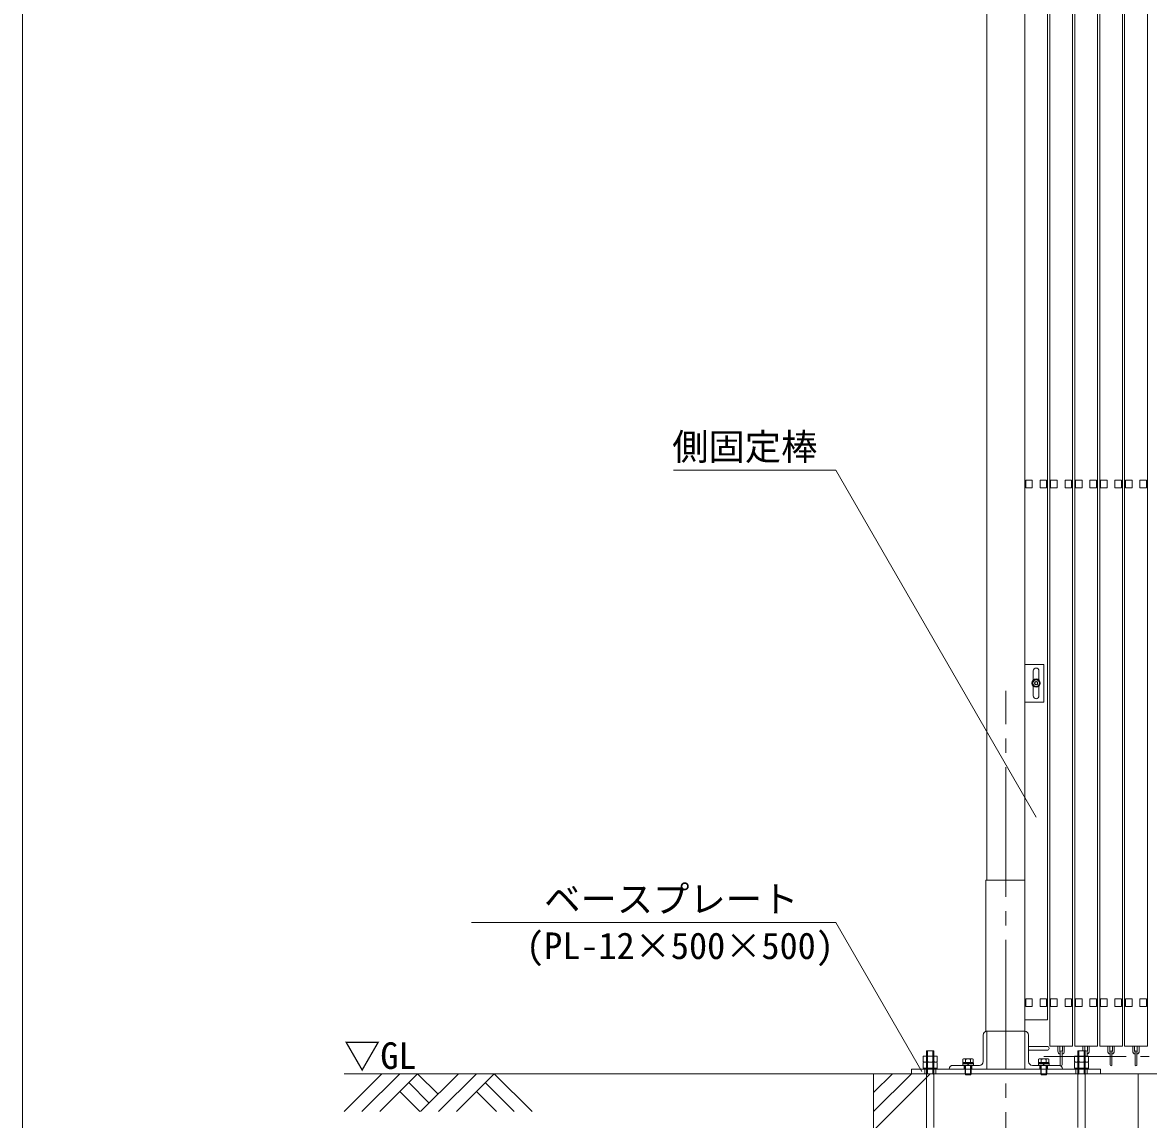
# Model space of a CAD drawing. Units: millimetres, scale not verified. Extents: x 14020 to 34145, y -14438 to 14438.
# Drawn here: x 14020 to 16997, y -11409 to -8508 of the extents above; entities that cross this region are included whole.
import ezdxf
from ezdxf.enums import TextEntityAlignment as Align

# ---------------------------------------------------------------- set-up
doc = ezdxf.new("R2010")
doc.units = ezdxf.units.MM
doc.header["$LTSCALE"] = 38
for name, pattern in [('CHAIN2', [12, 9, -1, 1, -1]), ('DASHED1', [1.8, 1.2, -0.6]), ('DOUBLE_CHAIN2', [12.8, 9, -1, 0.6, -0.6, 0.6, -1])]:
    doc.linetypes.add(name, pattern=pattern)
for name, color, linetype, lineweight in [('0-5_ﾍﾞｰｽﾗｲﾝ', 5, 'Continuous', 18), ('0-6_ﾎﾞﾙﾄ類', 2, 'Continuous', 18), ('0-8_ﾜｲﾔｰﾛｰﾌﾟ', 7, 'DOUBLE_CHAIN2', 18), ('0-9_基礎工事用PCA小', 7, 'Continuous', 18), ('0-A_図面枠', 7, 'Continuous', 18), ('0-C_側固定棒', 7, 'Continuous', 18), ('0-F_中央走行棒', 7, 'Continuous', 18), ('1-3_通芯', 1, 'CHAIN2', 18), ('1-7_標準柱', 7, 'Continuous', 18), ('1-8_文字', 7, 'Continuous', 18)]:
    doc.layers.add(name, color=color, linetype=linetype, lineweight=lineweight)
doc.styles.add('ＭＳ ゴシック', font='')
doc.styles.get('ＭＳ ゴシック').set_extended_font_data('MS Gothic')

msp = doc.modelspace()

# ---------------------------------------------------------------- linework, layer by layer
at = {"layer": '0-5_ﾍﾞｰｽﾗｲﾝ'}
msp.add_line((14869.8, -11287.5), (25169.8, -11287.5), dxfattribs=at)
at = {"layer": '0-6_ﾎﾞﾙﾄ類'}
for p, q in [((16410.27, -11255.48), (16410.27, -11240.9)), ((16429.32, -11255.48), (16429.32, -11240.9)), ((16507.97, -11248.5), (16506.12, -11249.55)), ((16506.12, -11249.55), (16506.12, -11258.3)), ((16507.97, -11248.5), (16531.62, -11248.5)), ((16512.98, -11249.55), (16512.98, -11258.3)), ((16526.62, -11249.55), (16526.62, -11258.3)), ((16531.62, -11248.5), (16533.47, -11249.55)), ((16533.47, -11249.55), (16533.47, -11258.3)), ((16707.98, -11248.5), (16706.12, -11249.55)), ((16706.12, -11249.55), (16706.12, -11258.3)), ((16707.98, -11248.5), (16731.62, -11248.5)), ((16712.97, -11249.55), (16712.97, -11258.3)), ((16726.62, -11249.55), (16726.62, -11258.3)), ((16731.62, -11248.5), (16733.47, -11249.55)), ((16733.47, -11249.55), (16733.47, -11258.3)), ((16810.28, -11255.48), (16810.28, -11240.9)), ((16829.33, -11255.48), (16829.33, -11240.9)), ((16410.27, -11258.32), (16410.27, -11272.9)), ((16429.32, -11258.32), (16429.32, -11272.9)), ((16506.12, -11258.3), (16533.47, -11258.3)), ((16508.55, -11258.5), (16531.05, -11258.5)), ((16511.8, -11287.5), (16511.8, -11265.5)), ((16513.02, -11290.3), (16513.02, -11265.5)), ((16518.6, -11261.5), (16519.67, -11265.5)), ((16519.92, -11261.5), (16521, -11265.5)), ((16527.8, -11287.5), (16527.8, -11265.5)), ((16706.12, -11258.3), (16733.47, -11258.3)), ((16708.55, -11258.5), (16731.05, -11258.5)), ((16711.8, -11287.5), (16711.8, -11265.5)), ((16713.02, -11290.3), (16713.02, -11265.5)), ((16718.6, -11261.5), (16719.67, -11265.5)), ((16719.92, -11261.5), (16721, -11265.5)), ((16727.8, -11287.5), (16727.8, -11265.5)), ((16810.28, -11258.32), (16810.28, -11272.9)), ((16829.33, -11258.32), (16829.33, -11272.9)), ((16511.8, -11287.5), (16513.02, -11290.3)), ((16711.8, -11287.5), (16713.02, -11290.3))]:
    msp.add_line(p, q, dxfattribs=at)
for points in [[(16694.9, -10246.45), (16689.98, -10254.95), (16694.9, -10263.45), (16704.7, -10263.45), (16709.62, -10254.95), (16704.7, -10246.45)], [(16401.33, -11255.48), (16401.33, -11240.9), (16438.28, -11240.9), (16438.28, -11255.48), (16435.8, -11256.9), (16403.8, -11256.9)], [(16801.32, -11255.48), (16801.32, -11240.9), (16838.27, -11240.9), (16838.27, -11255.48), (16835.8, -11256.9), (16803.8, -11256.9)], [(16401.33, -11258.32), (16401.33, -11272.9), (16438.28, -11272.9), (16438.28, -11258.32), (16435.8, -11256.9), (16403.8, -11256.9)], [(16401.8, -11272.9), (16437.8, -11272.9), (16437.8, -11275.5), (16401.8, -11275.5)], [(16533.8, -11258.5), (16533.8, -11261.5), (16505.8, -11261.5), (16505.8, -11258.5)], [(16505.8, -11261.5), (16533.8, -11261.5), (16533.8, -11265.5), (16505.8, -11265.5)], [(16733.8, -11258.5), (16733.8, -11261.5), (16705.8, -11261.5), (16705.8, -11258.5)], [(16705.8, -11261.5), (16733.8, -11261.5), (16733.8, -11265.5), (16705.8, -11265.5)], [(16801.32, -11258.32), (16801.32, -11272.9), (16838.27, -11272.9), (16838.27, -11258.32), (16835.8, -11256.9), (16803.8, -11256.9)], [(16801.8, -11272.9), (16837.8, -11272.9), (16837.8, -11275.5), (16801.8, -11275.5)]]:
    msp.add_lwpolyline(points, close=True, dxfattribs=at)
for points in [[(16513.02, -11290.3), (16526.58, -11290.3), (16526.58, -11265.5)], [(16713.02, -11290.3), (16726.58, -11290.3), (16726.58, -11265.5)], [(16511.8, -11287.5), (16527.8, -11287.5), (16526.58, -11290.3)], [(16711.8, -11287.5), (16727.8, -11287.5), (16726.58, -11290.3)]]:
    msp.add_lwpolyline(points, dxfattribs=at)
for radius in [11, 8.5, 4.75, 4.22]:
    msp.add_circle((16699.8, -10254.95), radius, dxfattribs=at)
for centre, radius, start, end in [((16699.8, -10254.95), 8.9, 132.757, 167.243), ((16699.8, -10254.95), 8.9, 192.757, 227.243), ((16699.8, -10254.95), 8.9, 72.757, 107.243), ((16699.8, -10254.95), 8.9, 252.757, 287.243), ((16699.8, -10254.95), 8.9, 12.757, 47.243), ((16699.8, -10254.95), 8.9, 312.757, 347.243), ((16509.55, -11254.55), 6.05, 55.616, 124.384), ((16519.8, -11271.12), 22.62, 72.412, 107.588), ((16530.05, -11254.55), 6.05, 55.616, 124.384), ((16709.55, -11254.55), 6.05, 55.616, 124.384), ((16719.8, -11271.12), 22.62, 72.412, 107.588), ((16730.05, -11254.55), 6.05, 55.616, 124.384), ((16405.8, -11247.73), 8.95, 240, 300), ((16405.8, -11266.08), 8.95, 60, 120), ((16419.8, -11224.45), 32.45, 252.932, 287.068), ((16419.8, -11289.35), 32.45, 72.932, 107.068), ((16433.8, -11247.73), 8.95, 239.975, 300.025), ((16433.8, -11266.08), 8.95, 59.975, 120.025), ((16508.55, -11258.3), 0.2, 180, 270), ((16531.05, -11258.3), 0.2, 270, 0), ((16708.55, -11258.3), 0.2, 180, 270), ((16731.05, -11258.3), 0.2, 270, 0), ((16805.8, -11247.73), 8.95, 240, 300), ((16805.8, -11266.08), 8.95, 60, 120), ((16819.8, -11224.45), 32.45, 252.932, 287.068), ((16819.8, -11289.35), 32.45, 72.932, 107.068), ((16833.8, -11247.73), 8.95, 239.975, 300.025), ((16833.8, -11266.08), 8.95, 59.975, 120.025)]:
    msp.add_arc(centre, radius, start, end, dxfattribs=at)
at = {"layer": '0-8_ﾜｲﾔｰﾛｰﾌﾟ'}
msp.add_line((24719.8, -11242.5), (16719.8, -11242.5), dxfattribs=at)
at = {"layer": '0-9_基礎工事用PCA小', "color": 4, "linetype": 'DASHED1', "lineweight": 9}
for p, q in [((16405.1, -11275.5), (16405.1, -11287.5)), ((16434.8, -11275.5), (16434.8, -11287.5)), ((16511.8, -11275.5), (16511.8, -11287.5)), ((16527.8, -11275.5), (16527.8, -11287.5)), ((16711.8, -11275.5), (16711.8, -11287.5)), ((16727.8, -11275.5), (16727.8, -11287.5)), ((16804.8, -11275.5), (16804.8, -11287.5)), ((16834.8, -11275.5), (16834.8, -11287.5))]:
    msp.add_line(p, q, dxfattribs=at)
at = {"layer": '0-9_基礎工事用PCA小'}
for p, q in [((16269.8, -11437.5), (16419.8, -11287.5)), ((16269.8, -11387.5), (16369.8, -11287.5)), ((16269.8, -11337.5), (16319.8, -11287.5)), ((16410.27, -11287.5), (16429.32, -11287.5)), ((16829.33, -11287.5), (16810.28, -11287.5))]:
    msp.add_line(p, q, dxfattribs=at)
for points in [[(16410.27, -11804.45), (16410.27, -11227.5), (16429.32, -11227.5), (16429.32, -11429.5)], [(16410.27, -11290), (16412.78, -11287.5), (16412.78, -11227.5), (16426.83, -11227.5), (16426.83, -11287.5), (16429.32, -11290)], [(16829.33, -11804.45), (16829.33, -11227.5), (16810.28, -11227.5), (16810.28, -11429.5)], [(16829.33, -11290), (16826.83, -11287.5), (16826.83, -11227.5), (16812.77, -11227.5), (16812.77, -11287.5), (16810.28, -11290)]]:
    msp.add_lwpolyline(points, dxfattribs=at)
for points in [[(16369.8, -11287.5), (16869.8, -11287.5), (16869.8, -11275.5), (16369.8, -11275.5)], [(16269.8, -12187.5), (16969.8, -12187.5), (16969.8, -11287.5), (16269.8, -11287.5)]]:
    msp.add_lwpolyline(points, close=True, dxfattribs=at)
at = {"layer": '0-A_図面枠'}
msp.add_lwpolyline([(14019.8, -562.5), (34144.8, -562.5), (34144.8, -14437.5), (14019.8, -14437.5)], close=True, dxfattribs=at)
at = {"layer": '0-C_側固定棒'}
for points in [[(16729.8, -11089.95), (16729.8, -7474.95), (16669.8, -7474.95), (16669.8, -11144.95), (16729.8, -11144.95)], [(16672.15, -9738.45), (16689.45, -9738.45), (16689.45, -9718.45), (16672.15, -9718.45)], [(16710.15, -9738.45), (16727.45, -9738.45), (16727.45, -9718.45), (16710.15, -9718.45)], [(16672.15, -11109.95), (16689.45, -11109.95), (16689.45, -11089.95), (16672.15, -11089.95)], [(16710.15, -11109.95), (16727.45, -11109.95), (16727.45, -11089.95), (16710.15, -11089.95)]]:
    msp.add_lwpolyline(points, close=True, dxfattribs=at)
at = {"layer": '0-F_中央走行棒'}
for p, q in [((16757.25, -11228.05), (16757.25, -11214.95)), ((16762.25, -11228.05), (16762.25, -11214.95)), ((16769.25, -11214.95), (16769.25, -11228.05)), ((16774.25, -11214.95), (16774.25, -11228.05)), ((16823.25, -11227.5), (16823.25, -11214.95)), ((16828.25, -11227.5), (16828.25, -11214.95)), ((16835.25, -11214.95), (16835.25, -11228.05)), ((16840.25, -11214.95), (16840.25, -11228.05)), ((16889.25, -11228.05), (16889.25, -11214.95)), ((16894.25, -11228.05), (16894.25, -11214.95)), ((16901.25, -11214.95), (16901.25, -11228.05)), ((16906.25, -11214.95), (16906.25, -11228.05)), ((16955.25, -11228.05), (16955.25, -11214.95)), ((16960.25, -11228.05), (16960.25, -11214.95)), ((16967.25, -11214.95), (16967.25, -11228.05)), ((16972.25, -11214.95), (16972.25, -11228.05)), ((16763.3, -11229.45), (16763.3, -11264.45)), ((16768.3, -11264.45), (16768.3, -11229.45)), ((16834.3, -11240.9), (16834.3, -11229.45)), ((16895.3, -11229.45), (16895.3, -11264.45)), ((16900.3, -11264.45), (16900.3, -11229.45)), ((16961.3, -11229.45), (16961.3, -11264.45)), ((16966.3, -11264.45), (16966.3, -11229.45))]:
    msp.add_line(p, q, dxfattribs=at)
for points in [[(16801.8, -7043.5), (16801.8, -11214.95), (16861.8, -11214.95), (16861.8, -6994.95), (16856.8, -6994.95)], [(16872.8, -6994.95), (16867.8, -6994.95), (16867.8, -11214.95), (16927.8, -11214.95), (16927.8, -6994.95), (16922.8, -6994.95)], [(16938.8, -6994.95), (16933.8, -6994.95), (16933.8, -11214.95), (16993.8, -11214.95), (16993.8, -6994.95), (16988.8, -6994.95)], [(16735.8, -7301.48), (16735.8, -11214.95), (16795.8, -11214.95), (16795.8, -7049.5)]]:
    msp.add_lwpolyline(points, dxfattribs=at)
for points in [[(16738.15, -9738.45), (16755.45, -9738.45), (16755.45, -9718.45), (16738.15, -9718.45)], [(16776.15, -9738.45), (16793.45, -9738.45), (16793.45, -9718.45), (16776.15, -9718.45)], [(16804.15, -9738.45), (16821.45, -9738.45), (16821.45, -9718.45), (16804.15, -9718.45)], [(16842.15, -9738.45), (16859.45, -9738.45), (16859.45, -9718.45), (16842.15, -9718.45)], [(16870.15, -9738.45), (16887.45, -9738.45), (16887.45, -9718.45), (16870.15, -9718.45)], [(16908.15, -9738.45), (16925.45, -9738.45), (16925.45, -9718.45), (16908.15, -9718.45)], [(16936.15, -9738.45), (16953.45, -9738.45), (16953.45, -9718.45), (16936.15, -9718.45)], [(16974.15, -9738.45), (16991.45, -9738.45), (16991.45, -9718.45), (16974.15, -9718.45)], [(16738.15, -11109.95), (16755.45, -11109.95), (16755.45, -11089.95), (16738.15, -11089.95)], [(16776.15, -11109.95), (16793.45, -11109.95), (16793.45, -11089.95), (16776.15, -11089.95)], [(16804.15, -11109.95), (16821.45, -11109.95), (16821.45, -11089.95), (16804.15, -11089.95)], [(16842.15, -11109.95), (16859.45, -11109.95), (16859.45, -11089.95), (16842.15, -11089.95)], [(16870.15, -11109.95), (16887.45, -11109.95), (16887.45, -11089.95), (16870.15, -11089.95)], [(16908.15, -11109.95), (16925.45, -11109.95), (16925.45, -11089.95), (16908.15, -11089.95)], [(16936.15, -11109.95), (16953.45, -11109.95), (16953.45, -11089.95), (16936.15, -11089.95)], [(16974.15, -11109.95), (16991.45, -11109.95), (16991.45, -11089.95), (16974.15, -11089.95)]]:
    msp.add_lwpolyline(points, close=True, dxfattribs=at)
for centre, radius, start, end in [((16765.75, -11228.05), 8.5, 180, 253.254), ((16765.75, -11228.05), 3.5, 180, 225.592), ((16765.8, -11229.45), 2.5, 0, 180), ((16765.75, -11228.05), 8.5, 287.463, 0), ((16765.75, -11228.05), 3.5, 316.787, 0), ((16831.8, -11229.45), 2.5, 0, 171.89), ((16831.75, -11228.05), 8.5, 287.463, 0), ((16831.75, -11228.05), 3.5, 316.787, 0), ((16897.75, -11228.05), 8.5, 180, 253.254), ((16897.75, -11228.05), 3.5, 180, 225.592), ((16897.8, -11229.45), 2.5, 0, 180), ((16897.75, -11228.05), 8.5, 287.463, 0), ((16897.75, -11228.05), 3.5, 316.787, 0), ((16963.75, -11228.05), 8.5, 180, 253.254), ((16963.75, -11228.05), 3.5, 180, 225.592), ((16963.8, -11229.45), 2.5, 0, 180), ((16963.75, -11228.05), 8.5, 287.463, 0), ((16963.75, -11228.05), 3.5, 316.787, 0), ((16765.8, -11264.45), 2.5, 180, 0), ((16897.8, -11264.45), 2.5, 180, 0), ((16963.8, -11264.45), 2.5, 180, 0)]:
    msp.add_arc(centre, radius, start, end, dxfattribs=at)
at = {"layer": '1-3_通芯'}
msp.add_line((16619.8, -12187.5), (16619.8, -10275.5), dxfattribs=at)
at = {"layer": '1-7_標準柱'}
for p, q in [((16569.8, -10775.5), (16569.8, -7325.5)), ((16669.8, -10775.5), (16669.8, -7325.5)), ((16692.3, -10246.9), (16692.3, -10222.5)), ((16707.3, -10222.5), (16707.3, -10246.9)), ((16692.3, -10288.5), (16692.3, -10262.98)), ((16707.3, -10262.98), (16707.3, -10288.5)), ((16559.8, -11185.5), (16559.8, -11255.5)), ((16679.8, -11185.5), (16679.8, -11255.5)), ((16549.8, -11265.5), (16479.8, -11265.5)), ((16669.8, -11275.5), (16569.8, -11275.5)), ((16689.8, -11265.5), (16759.8, -11265.5))]:
    msp.add_line(p, q, dxfattribs=at)
at = {"layer": '1-7_標準柱', "color": 4, "linetype": 'DASHED1', "lineweight": 9}
for p, q in [((16509.8, -11265.5), (16509.8, -11275.5)), ((16529.8, -11265.5), (16529.8, -11275.5)), ((16709.8, -11265.5), (16709.8, -11275.5)), ((16729.8, -11265.5), (16729.8, -11275.5))]:
    msp.add_line(p, q, dxfattribs=at)
at = {"layer": '1-7_標準柱'}
for points in [[(16669.8, -10205.5), (16719.8, -10205.5), (16719.8, -10305.5), (16669.8, -10305.5)], [(16566.6, -10775.5), (16669.8, -10775.5), (16669.8, -11175.5), (16566.6, -11175.5)]]:
    msp.add_lwpolyline(points, close=True, dxfattribs=at)
for points in [[(16469.8, -11275.5), (16569.8, -11275.5), (16569.8, -11175.5)], [(16769.8, -11275.5), (16669.8, -11275.5), (16669.8, -11175.5)], [(16728.8, -11215.5), (16679.8, -11215.5), (16679.8, -11225.5), (16728.8, -11225.5)]]:
    msp.add_lwpolyline(points, dxfattribs=at)
for centre, radius, start, end in [((16699.8, -10222.5), 7.5, 0, 180), ((16699.8, -10288.5), 7.5, 180, 0), ((16569.8, -11185.5), 10, 90, 180), ((16669.8, -11185.5), 10, 0, 90), ((16728.8, -11220.5), 5, 270, 90), ((16479.8, -11275.5), 10, 90, 180), ((16549.8, -11255.5), 10, 270, 0), ((16689.8, -11255.5), 10, 180, 270), ((16759.8, -11275.5), 10, 0, 90)]:
    msp.add_arc(centre, radius, start, end, dxfattribs=at)
at = {"layer": '1-8_文字'}
for p, q in [((15741.38, -9691.55), (16169.8, -9691.55)), ((16170.15, -9691.55), (16169.8, -9691.55)), ((16700.15, -10609.52), (16170.15, -9691.55)), ((15207.07, -10887.5), (16169.45, -10887.5)), ((16169.8, -10887.5), (16169.45, -10887.5)), ((16397.28, -11281.5), (16169.8, -10887.5)), ((14970.02, -11287.5), (14869.8, -11387.73)), ((15017.27, -11287.5), (14917.05, -11387.73)), ((15064.52, -11287.5), (14964.3, -11387.73)), ((15040.9, -11311.12), (15094.9, -11365.12)), ((15064.52, -11287.5), (15118.52, -11341.5)), ((15172.52, -11287.5), (15072.3, -11387.73)), ((15219.77, -11287.5), (15119.55, -11387.73)), ((15267.02, -11287.5), (15166.8, -11387.73)), ((15243.4, -11311.12), (15320.02, -11387.73)), ((15267.02, -11287.5), (15367.27, -11387.73)), ((15017.27, -11334.75), (15070.27, -11387.73)), ((15219.77, -11334.75), (15272.77, -11387.73))]:
    msp.add_line(p, q, dxfattribs=at)

# ---------------------------------------------------------------- texts
at = {"layer": '1-8_文字', "style": 'ＭＳ ゴシック'}
for s, p in [('側固定棒', (15737.55, -9686.15)), ('\u3000\u3000ベースプレート\u3000\u3000\u3000', (15207.07, -10882.1)), ('(PL-12×500×500)', (15351.1, -11005.58)), ('▽GL', (14869.8, -11296.1))]:
    msp.add_text(s, height=70.38, dxfattribs=at).set_placement(p, align=Align.BOTTOM_LEFT)

doc.saveas('drawing.dxf')
